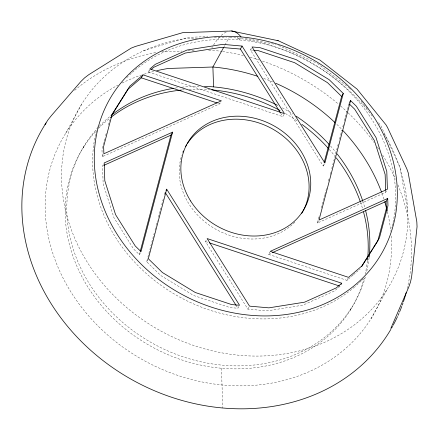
<?xml version="1.0" encoding="UTF-8"?>
<svg xmlns="http://www.w3.org/2000/svg" width="439" height="439" viewBox="0 0 439 439"><rect width="100%" height="100%" fill="white"/><g stroke="black" fill="none" stroke-linecap="round" stroke-linejoin="round"><path stroke-width="0.33" stroke-dasharray="2.19 1.65" d="M104.762 138.938L101.98 149.463L102.232 156.756L219.73 103.845L220.389 102.644M105.629 135.646L106.501 132.358M108.411 125.12L109.805 119.858M103.203 164.74L102.545 165.942L103.154 183.716L113.931 217.662L133.588 248.973L139.377 254.631L139.904 252.639M238.887 306.455L237.9 308.255L229.959 307.552L193.643 295.507L160.773 275.527L146.664 261.748L154.193 233.257M155.066 229.948L156.119 225.97M156.295 225.311L157.519 220.669M158.391 217.36L160.844 208.086M161.717 204.772L163.467 198.148M164.345 194.834L165.048 192.183M251.388 48.147L250.4 49.947L323.252 166.019L323.949 163.368M386.413 191.064L385.755 192.26L317.348 223.067L319.427 215.203M321.332 207.993L324.794 194.889M324.964 194.23L326.523 188.336M328.427 181.126L329.294 177.85M330.172 174.535L330.874 171.879M331.747 168.565L338.579 142.702M339.457 139.388L340.51 135.41M340.686 134.746L341.91 130.103M342.788 126.783L343.49 124.133M344.363 120.818L348.917 103.577M65.707 133.286L82.077 103.511M83.136 147.883L84.782 144.886M284.137 114.239L282.815 116.637L148.217 71.98L149.534 69.581M102.232 156.756L103.549 154.358M224.022 46.759L224.68 45.568M225.004 44.97L229.262 37.233M240.38 38.127L239.392 39.927A94.363 21.945 -84.9 0 0 237.071 37.282M139.377 254.631L140.694 252.233M146.664 261.748L147.981 259.35M340.077 286.228L334.639 290.887L302.943 305.165L267.236 310.85L247.892 309.138L205.479 241.565L206.467 239.765M353.038 275.116L346.925 280.356L268.564 254.357L269.886 251.959M323.252 166.019L324.569 163.621M247.892 309.138L249.209 306.74M317.348 223.067L318.665 220.669M346.925 280.356L348.242 277.958M350.229 310.241L351.875 307.24M370.955 318.84L387.324 289.065M148.217 71.98L150.193 70.284M353.549 274.677L360.172 268.997M143.443 50.891L146.412 49.689L188.309 37.353L207.795 36.602M268.564 254.357L271.653 252.968M197.462 38.27L184.649 38.692A178.668 153.628 28.8 0 0 73.478 235.282A178.668 153.628 28.8 0 0 310.719 347.606A178.668 153.628 28.8 0 0 383.681 132.924M214.331 37.721L226.475 37.32M161.722 51.72L182.004 51.056M188.09 50.858L194.17 50.661M208.706 50.183L210.566 50.123A201.002 172.834 28.8 0 1 221.914 51.429M250.4 49.947L253.045 50.183M245.269 38.171L275.999 44.575M218.435 103.417L219.73 103.845M205.479 241.565L208.701 242.635M278.573 45.426L316.289 62.887M317.523 63.457L348.659 87.58M349.197 87.998L350.805 89.243M360.979 101.008L368.288 110.035M378.599 122.772L380.887 125.768L399.989 167.089L407.798 211.582M280.642 113.169L282.815 116.637M236.083 305.368L237.9 308.255M385.705 190.894L385.755 192.26M221.443 368.239L222.798 408.001M364.211 278.013A156.333 134.427 28.8 0 1 151.872 346.832A156.333 134.427 28.8 0 1 96.366 130.657M98.731 128.177A156.333 134.427 28.8 0 1 109.843 118.195M182.256 89.968A156.333 134.427 28.8 0 1 184.298 89.786M189.094 89.463A156.333 134.427 28.8 0 1 209.858 89.715M285.388 113.498A156.333 134.427 28.8 0 1 297.955 121.532M329.327 149.485A156.333 134.427 28.8 0 1 334.584 155.752M360.496 202.209A156.333 134.427 28.8 0 1 362.565 208.624M367.427 260.837A156.333 134.427 28.8 0 1 365.166 274.139M365.325 276.965A156.333 134.427 28.8 0 1 153.189 343.655A156.333 134.427 28.8 0 1 97.09 128.671M99.428 126.163A156.333 134.427 28.8 0 1 110.441 116.044M175.194 88.063A156.333 134.427 28.8 0 1 178.514 87.586M181.872 87.18A156.333 134.427 28.8 0 1 199.037 86.247M282.293 107.829A156.333 134.427 28.8 0 1 292.808 114.008M330.523 145.978A156.333 134.427 28.8 0 1 335.808 152.223M362.784 201.089A156.333 134.427 28.8 0 1 364.974 208.3M369.078 257.836A156.333 134.427 28.8 0 1 366.51 272.438M391.149 236.017A178.668 153.628 28.8 0 1 144.036 360.534A178.668 153.628 28.8 0 1 117.833 85.21M122.108 83.009A178.668 153.628 28.8 0 1 141.506 75.014M144.107 74.164A178.668 153.628 28.8 0 1 154.056 71.359M263.652 78.4A178.668 153.628 28.8 0 1 272.597 81.906M336.883 124.407A178.668 153.628 28.8 0 1 341.69 129.269M381.985 193.39A178.668 153.628 28.8 0 1 383.922 199.043M387.434 211.675A178.668 153.628 28.8 0 1 390.737 231.309M229.932 37.293A178.668 153.628 28.8 0 1 373.123 117.251M74.657 90.363A201.002 172.834 28.8 0 1 156.975 52.34M222.589 51.522A201.002 172.834 28.8 0 1 243.404 55.566M250.049 57.295A201.002 172.834 28.8 0 1 259.229 60.039M262.451 61.098A201.002 172.834 28.8 0 1 338.59 104.246M340.648 106.024A201.002 172.834 28.8 0 1 347.644 112.379M348.127 112.845A201.002 172.834 28.8 0 1 374.335 142.757M377.469 147.197A201.002 172.834 28.8 0 1 378.61 148.87M382.632 155.077A201.002 172.834 28.8 0 1 395.528 179.277M397.943 184.907A201.002 172.834 28.8 0 1 407.019 289.422M363.053 279.001A156.333 134.427 28.8 0 1 361.615 280.472M361.132 280.955A156.333 134.427 28.8 0 1 355.124 286.535M354.608 286.98A156.333 134.427 28.8 0 1 172.538 292.939A156.333 134.427 28.8 0 1 96.618 130.153M96.97 128.846A156.333 134.427 28.8 0 1 97.721 126.251M126.679 77.73A156.333 134.427 28.8 0 1 129.126 75.338M129.626 74.871A156.333 134.427 28.8 0 1 313.073 63.666A156.333 134.427 28.8 0 1 391.676 228.05M294.865 222.161A67.002 57.613 28.8 0 1 214.38 228.439A67.002 57.613 28.8 0 1 181.691 155.494M211.894 47.763A177.005 41.167 -84.9 0 1 212.558 46.638M213.606 44.943A177.005 41.167 -84.9 0 1 219.451 37.238M221.223 35.488A177.005 41.167 -84.9 0 1 226.486 31.943"/><path stroke-width="0.66" d="M140.255 251.311L170.947 135.135L172.598 132.139L104.191 162.946L104.8 180.72L115.578 214.66L135.234 245.977L141.023 251.629L172.598 132.139M166.694 189.187L148.311 258.747L162.425 272.526L195.295 292.506L231.605 304.556L239.546 305.259L166.694 189.187L166.035 190.383M324.125 162.704L341.63 96.459L343.276 93.458L329.168 79.678L296.298 59.699L259.987 47.653L252.046 46.951L324.898 163.023L343.276 93.458M350.569 100.575L318.994 220.065L387.401 189.264L386.792 171.49L376.014 137.544L356.358 106.233L350.569 100.575L349.581 102.375M390.798 328.465L408.753 287.09L410.509 281.992L411.639 276.724L417.05 226.727L416.825 221.832L408.193 172.73L406.827 168.878L387.516 127.464L386.018 124.874L357.044 89.084L319.784 59.951L278.244 40.723L231.589 30.999M111.215 116.083L128.122 89.205L141.374 77.846L143.021 74.849L221.377 100.849L103.878 153.76L103.626 146.467L112.148 114.228L129.768 86.209L143.021 74.849M223.698 47.352L212.893 67.008L213.573 86.889M280.28 112.593L240.407 49.064L242.054 46.068L222.71 44.355L187.003 50.041L155.302 64.313L149.864 68.978L284.467 113.641L242.054 46.068M373.123 248.408L377.798 240.978L386.315 208.739L386.068 201.446L387.714 198.444L270.215 251.36L348.571 277.36L361.824 266.001L379.444 237.982L387.966 205.743L387.714 198.444M341.07 284.428L341.729 283.226L207.126 238.569L249.539 306.142L268.882 307.849L304.589 302.169L336.29 287.891L341.729 283.226M44.981 124.687L47.867 120.012L51.308 115.693L80.809 81.577L84.551 77.901L88.722 74.718L131.118 48.158L135.41 46.441L182.739 32.662L228.532 31.098M361.61 266.709L372.404 249.555M151.181 69.433L153.655 67.315L185.357 53.037L221.058 47.357L240.407 49.064M103.785 165.382L170.947 135.135M272.268 252.688L386.068 201.446M253.709 50.238L258.341 50.65L294.651 62.695L327.521 82.68L341.63 96.459M277.108 40.487L278.244 40.723M141.374 77.846L217.14 102.984M209.348 242.849L339.429 286.009M349.4 104.048L354.712 109.229L374.363 140.546L385.146 174.486L385.683 190.208M165.41 192.759L236.083 305.368M241.038 36.931A156.333 134.427 28.8 0 0 117.01 234.102A156.333 134.427 28.8 0 0 379.34 257.281A156.333 134.427 28.8 0 0 241.038 36.931A177.005 41.167 -84.9 0 0 229.059 31.147M110.376 117.778A156.333 134.427 28.8 0 1 181.576 90.039M211.922 89.885A156.333 134.427 28.8 0 1 280.044 110.502M301.84 124.319A156.333 134.427 28.8 0 1 328.871 148.975M336.263 157.886A156.333 134.427 28.8 0 1 360.276 201.583M363.508 211.966A156.333 134.427 28.8 0 1 367.503 260.157M110.968 115.622A156.333 134.427 28.8 0 1 173.849 88.277M204.585 86.34A156.333 134.427 28.8 0 1 277.448 105.289M296.226 116.225A156.333 134.427 28.8 0 1 329.612 144.963M337.081 153.82A156.333 134.427 28.8 0 1 362.784 201.089M365.517 210.314A156.333 134.427 28.8 0 1 369.15 257.161M156.745 70.712A178.668 153.628 28.8 0 1 168.28 68.468L212.893 67.008A178.668 153.628 28.8 0 1 257.88 76.386M275.769 83.262A178.668 153.628 28.8 0 1 334.941 122.541M342.634 130.262A178.668 153.628 28.8 0 1 381.524 192.134M384.734 201.649A178.668 153.628 28.8 0 1 387.275 211M392.548 326.396A201.002 172.834 28.8 0 1 391.539 328.18M390.853 329.365A201.002 172.834 28.8 0 1 125.988 376.25A201.002 172.834 28.8 0 1 46.062 122.997M406.185 292.654A201.002 172.834 28.8 0 1 403.397 301.851M402.953 303.151A201.002 172.834 28.8 0 1 402.256 305.1M401.778 306.395A201.002 172.834 28.8 0 1 399.479 312.167M398.936 313.435A201.002 172.834 28.8 0 1 398.096 315.328M397.525 316.585A201.002 172.834 28.8 0 1 393.207 325.195M182.865 152.251A67.002 57.613 28.8 0 1 183.398 150.978M185.527 146.659A67.002 57.613 28.8 0 1 186.559 144.886M187.261 143.762A67.002 57.613 28.8 0 1 274.825 130.306A67.002 57.613 28.8 0 1 301.741 213.316M190.603 200.958A67.002 57.613 28.8 0 0 303.031 210.896A67.002 57.613 28.8 0 0 243.755 116.456A67.002 57.613 28.8 0 0 190.603 200.958"/></g></svg>
